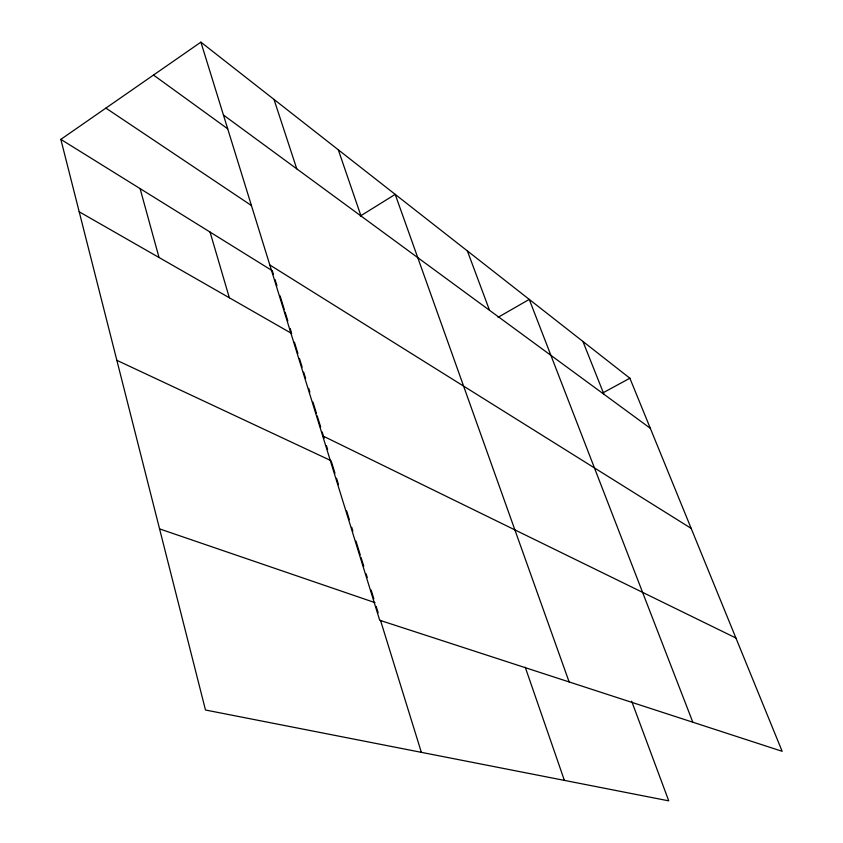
<?xml version="1.0" encoding="UTF-8"?>
<svg xmlns="http://www.w3.org/2000/svg" width="843" height="843" viewBox="0 0 843 843"><rect width="100%" height="100%" fill="white"/><g stroke="black" fill="none" stroke-linecap="round" stroke-linejoin="round"><path stroke-width="1.26" d="M631.67 701.239L668.741 800.85L205.481 710.006L60.844 139.38L200.897 42.15L629.879 378.233L782.156 751.303L379.708 620.269L200.897 42.15M360.319 216.05L395.198 194.375L569.13 681.945M498.034 317.347L529.256 299.402L692.82 722.219M602.545 393.059L629.879 378.233M159.569 528.888L375.019 602.65M116.84 360.309L331.088 460.7M322.669 435.852L735.918 638.014M79.189 211.783L291.72 333.491M60.844 139.38L272.289 270.729L273.459 274.502M269.823 264.976L691.176 528.392M105.891 108.104L251.414 205.523M153.489 75.059L227.684 128.8M223.448 115.038L650.311 428.286M582.913 341.436L603.957 394.271M467.37 250.908L489.53 310.298M525.242 667.224L564.389 780.386M338.275 149.769L361.004 215.977M274.007 99.421L296.757 168.832M275.008 279.518L276.957 285.798M280.066 295.84L284.333 309.644M285.113 312.152L287.832 320.941M290.161 328.464L291.33 332.237M294.418 342.216L297.895 353.449M299.434 358.433L302.142 367.158M303.68 372.153L305.609 378.391M308.696 388.37L309.855 392.111M312.943 402.079L316.42 413.312M317.189 415.799L320.667 427.022M322.216 432.016L324.144 438.255M326.462 445.736L327.611 449.477M331.478 461.953L334.977 473.26M336.536 478.287L338.475 484.567M346.642 510.942L349.36 519.741M351.7 527.275L352.859 531.048M355.967 541.09L360.246 554.915M361.025 557.423L363.744 566.222M366.083 573.756L367.242 577.518M371.131 590.079L373.86 598.878M376.189 606.423L378.138 612.713M380.478 620.258L421.352 752.335M210.055 232.067L229.338 297.769M140.086 188.6L159.032 257.505"/></g></svg>
